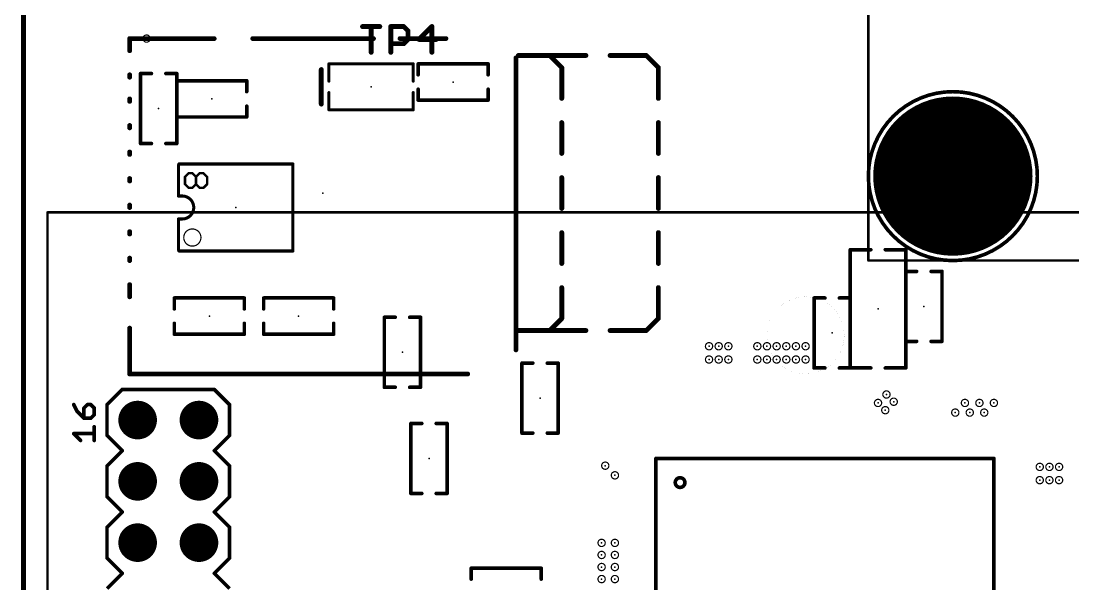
# Model space of a CAD drawing. Extents: x 0 to 89, y 0 to 124.
# Drawn here: x -0.1 to 43.47, y 27.1 to 50.43 of the extents above; entities that cross this region are included whole.
import ezdxf

# ---------------------------------------------------------------- set-up
doc = ezdxf.new("R2010")
doc.units = 0
for name, color, linetype in [('17', 82, 'CONTINUOUS'), ('20', 7, 'CONTINUOUS'), ('21', 253, 'CONTINUOUS'), ('22', 253, 'CONTINUOUS'), ('23', 7, 'CONTINUOUS'), ('24', 7, 'CONTINUOUS')]:
    doc.layers.add(name, color=color, linetype=linetype)

# ---------------------------------------------------------------- blocks, each defined once
blk = doc.blocks.new('ROUNDP')
at = {"const_width": 0.5}
blk.add_lwpolyline([(0, -0.25, 1), (0, 0.25, 1), (0, -0.25)], format="xyb", dxfattribs=at)

msp = doc.modelspace()

# ---------------------------------------------------------------- linework, layer by layer
at = {"layer": '20', "const_width": 0.01}
msp.add_lwpolyline([(0, 121.92), (0, 0)], dxfattribs=at)
at = {"layer": '21'}
for points, const_width in [([(0, 121.92), (0, 0)], 0.2), ([(14.0475, 50.1993), (14.7593, 50.1993)], 0.2032), ([(14.4034, 49.1316), (14.4034, 50.1993)], 0.2032), ([(15.2169, 49.1316), (15.2169, 50.1993)], 0.2032), ([(15.2169, 50.1993), (15.7508, 50.1993)], 0.2032), ([(15.7508, 50.1993), (15.9287, 50.0214)], 0.2032), ([(15.9287, 50.0214), (15.9287, 49.6655)], 0.2032), ([(16.9201, 50.1993), (16.3863, 49.6655)], 0.2032), ([(16.9201, 49.1316), (16.9201, 50.1993)], 0.2032), ([(15.9287, 49.6655), (15.7508, 49.4875)], 0.2032), ([(16.3863, 49.6655), (17.0981, 49.6655)], 0.2032), ([(15.7508, 49.4875), (15.2169, 49.4875)], 0.2032), ([(12.3362, 48.4144), (12.3362, 46.9856)], 0.2032), ([(12.6537, 47.9381), (12.6537, 48.6526)], 0.127), ([(12.6537, 48.6526), (16.1462, 48.6525)], 0.127), ([(16.1462, 48.6525), (16.1462, 47.9381)], 0.127), ([(16.35, 48.2), (16.35, 48.65)], 0.15), ([(16.35, 48.65), (19.25, 48.65)], 0.15), ([(19.25, 48.65), (19.25, 48.2)], 0.15), ([(4.85, 45.35), (4.85, 48.25)], 0.15), ([(4.85, 48.25), (5.3, 48.25)], 0.15), ([(5.9, 48.25), (6.35, 48.25)], 0.15), ([(6.35, 48.25), (6.35, 45.35)], 0.15), ([(6.35, 47.5), (6.35, 47.95)], 0.15), ([(6.35, 47.95), (9.25, 47.95)], 0.15), ([(9.25, 47.95), (9.25, 47.5)], 0.15), ([(12.6537, 46.7475), (12.6537, 47.4619)], 0.127), ([(16.1463, 47.4619), (16.1463, 46.7475)], 0.127), ([(16.35, 47.15), (16.35, 47.6)], 0.15), ([(19.25, 47.6), (19.25, 47.15)], 0.15), ([(19.25, 47.15), (16.35, 47.15)], 0.15), ([(6.35, 46.45), (6.35, 46.9)], 0.15), ([(9.25, 46.9), (9.25, 46.45)], 0.15), ([(16.1463, 46.7475), (12.6537, 46.7475)], 0.127), ([(9.25, 46.45), (6.35, 46.45)], 0.15), ([(5.3, 45.35), (4.85, 45.35)], 0.15), ([(6.35, 45.35), (5.9, 45.35)], 0.15), ([(6.4188, 43.1763), (6.4188, 44.4463)], 0.127), ([(11.1622, 44.5034), (6.4378, 44.5034)], 0.127), ([(11.1622, 40.8966), (11.1622, 44.5034)], 0.127), ([(6.691, 43.9704), (6.8436, 44.1229)], 0.1016), ([(6.691, 43.6653), (6.691, 43.9704)], 0.1016), ([(6.8436, 44.1229), (6.9961, 44.1229)], 0.1016), ([(6.9961, 44.1229), (7.1486, 43.9704)], 0.1016), ([(7.1486, 43.9704), (7.3011, 44.1229)], 0.1016), ([(7.1486, 43.6653), (7.1486, 43.9704)], 0.1016), ([(7.3011, 44.1229), (7.4537, 44.1229)], 0.1016), ([(7.4537, 44.1229), (7.6062, 43.9704)], 0.1016), ([(7.6062, 43.9704), (7.6062, 43.6653)], 0.1016), ([(6.8436, 43.5128), (6.691, 43.6653)], 0.1016), ([(7.1486, 43.6653), (6.9961, 43.5128)], 0.1016), ([(7.3011, 43.5128), (7.1486, 43.6653)], 0.1016), ([(7.6062, 43.6653), (7.4537, 43.5128)], 0.1016), ([(6.5775, 43.1763), (6.4188, 43.1763)], 0.127), ([(6.9961, 43.5128), (6.8436, 43.5128)], 0.1016), ([(7.4537, 43.5128), (7.3011, 43.5128)], 0.1016), ([(6.5775, 42.2237), (6.4188, 42.2237)], 0.127), ([(6.4188, 42.2237), (6.4188, 40.9537)], 0.127), ([(34.25, 36.05), (34.25, 40.95)], 0.15), ([(34.25, 40.95), (35.1, 40.95)], 0.15), ([(35.7, 40.95), (36.55, 40.95)], 0.15), ([(36.55, 40.95), (36.55, 36.05)], 0.15), ([(6.4378, 40.8966), (11.1622, 40.8966)], 0.127), ([(36.55, 37.15), (36.55, 40.05)], 0.15), ([(36.55, 40.05), (37, 40.05)], 0.15), ([(37.6, 40.05), (38.05, 40.05)], 0.15), ([(38.05, 40.05), (38.05, 37.15)], 0.15), ([(6.25, 38.5), (6.25, 38.95)], 0.15), ([(6.25, 38.95), (9.15, 38.95)], 0.15), ([(9.15, 38.95), (9.15, 38.5)], 0.15), ([(9.95, 38.5), (9.95, 38.95)], 0.15), ([(9.95, 38.95), (12.85, 38.95)], 0.15), ([(12.85, 38.95), (12.85, 38.5)], 0.15), ([(32.75, 36.05), (32.75, 38.95)], 0.15), ([(32.75, 38.95), (33.2, 38.95)], 0.15), ([(33.8, 38.95), (34.25, 38.95)], 0.15), ([(34.25, 38.95), (34.25, 36.05)], 0.15), ([(6.25, 37.45), (6.25, 37.9)], 0.15), ([(9.15, 37.9), (9.15, 37.45)], 0.15), ([(9.95, 37.45), (9.95, 37.9)], 0.15), ([(12.85, 37.9), (12.85, 37.45)], 0.15), ([(14.95, 35.25), (14.95, 38.15)], 0.15), ([(14.95, 38.15), (15.4, 38.15)], 0.15), ([(16, 38.15), (16.45, 38.15)], 0.15), ([(16.45, 38.15), (16.45, 35.25)], 0.15), ([(9.15, 37.45), (6.25, 37.45)], 0.15), ([(12.85, 37.45), (9.95, 37.45)], 0.15), ([(37, 37.15), (36.55, 37.15)], 0.15), ([(38.05, 37.15), (37.6, 37.15)], 0.15), ([(20.65, 33.35), (20.65, 36.25)], 0.15), ([(20.65, 36.25), (21.1, 36.25)], 0.15), ([(21.7, 36.25), (22.15, 36.25)], 0.15), ([(22.15, 36.25), (22.15, 33.35)], 0.15), ([(33.2, 36.05), (32.75, 36.05)], 0.15), ([(34.25, 36.05), (33.8, 36.05)], 0.15), ([(35.1, 36.05), (34.25, 36.05)], 0.15), ([(36.55, 36.05), (35.7, 36.05)], 0.15), ([(15.4, 35.25), (14.95, 35.25)], 0.15), ([(16.45, 35.25), (16, 35.25)], 0.15), ([(3.46, 34.525), (4.095, 35.16)], 0.15), ([(4.095, 35.16), (7.905, 35.16)], 0.15), ([(7.905, 35.16), (8.54, 34.525)], 0.15), ([(2.083, 34.5318), (2.2244, 34.249)], 0.1524), ([(2.6485, 34.5318), (2.5071, 34.3904)], 0.1524), ([(2.5071, 34.3904), (2.5071, 33.9662)], 0.1524), ([(2.7899, 34.5318), (2.6485, 34.5318)], 0.1524), ([(2.9313, 34.3904), (2.7899, 34.5318)], 0.1524), ([(2.9313, 34.1076), (2.9313, 34.3904)], 0.1524), ([(3.46, 33.255), (3.46, 34.525)], 0.15), ([(8.54, 34.525), (8.54, 33.255)], 0.15), ([(2.2244, 34.249), (2.5071, 33.9662)], 0.1524), ([(2.5071, 33.9662), (2.7899, 33.9662)], 0.1524), ([(2.7899, 33.9662), (2.9313, 34.1076)], 0.1524), ([(2.9313, 33.0454), (2.9313, 33.611)], 0.1524), ([(16.05, 30.85), (16.05, 33.75)], 0.15), ([(16.05, 33.75), (16.5, 33.75)], 0.15), ([(17.1, 33.75), (17.55, 33.75)], 0.15), ([(17.55, 33.75), (17.55, 30.85)], 0.15), ([(2.3658, 33.0454), (2.083, 33.3282)], 0.1524), ([(2.083, 33.3282), (2.9313, 33.3282)], 0.1524), ([(4.095, 32.62), (3.46, 33.255)], 0.15), ([(8.54, 33.255), (7.905, 32.62)], 0.15), ([(21.1, 33.35), (20.65, 33.35)], 0.15), ([(22.15, 33.35), (21.7, 33.35)], 0.15), ([(3.46, 31.985), (4.095, 32.62)], 0.15), ([(7.905, 32.62), (8.54, 31.985)], 0.15), ([(26.2, 32.3), (26.2, 18.3)], 0.15), ([(40.2, 32.3), (26.2, 32.3)], 0.15), ([(40.2, 18.3), (40.2, 32.3)], 0.15), ([(3.46, 30.715), (3.46, 31.985)], 0.15), ([(8.54, 31.985), (8.54, 30.715)], 0.15), ([(3.46, 30.715), (4.095, 30.08)], 0.15), ([(7.905, 30.08), (8.54, 30.715)], 0.15), ([(16.5, 30.85), (16.05, 30.85)], 0.15), ([(17.55, 30.85), (17.1, 30.85)], 0.15), ([(3.46, 29.445), (4.095, 30.08)], 0.15), ([(7.905, 30.08), (8.54, 29.445)], 0.15), ([(3.46, 28.175), (3.46, 29.445)], 0.15), ([(8.54, 29.445), (8.54, 28.175)], 0.15), ([(4.095, 27.54), (3.46, 28.175)], 0.15), ([(8.54, 28.175), (7.905, 27.54)], 0.15), ([(3.46, 26.905), (4.095, 27.54)], 0.15), ([(7.905, 27.54), (8.54, 26.905)], 0.15), ([(18.55, 27.3), (18.55, 27.75)], 0.15), ([(18.55, 27.75), (21.45, 27.75)], 0.15), ([(21.45, 27.75), (21.45, 27.3)], 0.15)]:
    msp.add_lwpolyline(points, dxfattribs=dict(at, const_width=const_width))
for points, const_width in [([(14.0475, 50.2501, 1), (14.0475, 50.1485)], 0.1016), ([(14.4542, 50.1993, 1), (14.3526, 50.1993)], 0.1016), ([(14.7593, 50.1485, 1), (14.7593, 50.2501)], 0.1016), ([(15.2677, 50.1993, 1), (15.1661, 50.1993)], 0.1016), ([(15.2169, 50.2501, 1), (15.2169, 50.1485)], 0.1016), ([(15.7867, 50.2352, 1), (15.7148, 50.1634)], 0.1016), ([(15.7508, 50.1485, 1), (15.7508, 50.2501)], 0.1016), ([(15.9795, 50.0214, 1), (15.8779, 50.0214)], 0.1016), ([(16.9709, 50.1993, 1), (16.8694, 50.1993)], 0.1016), ([(16.9561, 50.1634, 1), (16.8842, 50.2352)], 0.1016), ([(15.8779, 49.6655, 1), (15.9795, 49.6655)], 0.1016), ([(15.8928, 49.9854, 1), (15.9646, 50.0573)], 0.1016), ([(15.9646, 49.6295, 1), (15.8928, 49.7014)], 0.1016), ([(16.3863, 49.7163, 1), (16.3863, 49.6147)], 0.1016), ([(16.3504, 49.7014, 1), (16.4222, 49.6295)], 0.1016), ([(17.0981, 49.6147, 1), (17.0981, 49.7163)], 0.1016), ([(15.2169, 49.5383, 1), (15.2169, 49.4367)], 0.1016), ([(15.7148, 49.5234, 1), (15.7867, 49.4516)], 0.1016), ([(15.7508, 49.4367, 1), (15.7508, 49.5383)], 0.1016), ([(14.3526, 49.1316, 1), (14.4542, 49.1316)], 0.1016), ([(15.1661, 49.1316, 1), (15.2677, 49.1316)], 0.1016), ([(16.8694, 49.1316, 1), (16.9709, 49.1316)], 0.1016), ([(12.387, 48.4144, 1), (12.2854, 48.4144)], 0.1016), ([(12.6855, 48.6526, 1), (12.622, 48.6526)], 0.0635), ([(12.6537, 48.6843, 1), (12.6537, 48.6209)], 0.0635), ([(16.1779, 48.6525, 1), (16.1145, 48.6525)], 0.0635), ([(16.1462, 48.6208, 1), (16.1462, 48.6842)], 0.0635), ([(16.3875, 48.65, 1), (16.3125, 48.65)], 0.075), ([(16.35, 48.6875, 1), (16.35, 48.6125)], 0.075), ([(19.2875, 48.65, 1), (19.2125, 48.65)], 0.075), ([(19.25, 48.6125, 1), (19.25, 48.6875)], 0.075), ([(4.8875, 48.25, 1), (4.8125, 48.25)], 0.075), ([(4.85, 48.2875, 1), (4.85, 48.2125)], 0.075), ([(5.3, 48.2125, 1), (5.3, 48.2875)], 0.075), ([(5.9, 48.2875, 1), (5.9, 48.2125)], 0.075), ([(6.3875, 48.25, 1), (6.3125, 48.25)], 0.075), ([(6.3875, 47.95, 1), (6.3125, 47.95)], 0.075), ([(6.35, 47.9875, 1), (6.35, 47.9125)], 0.075), ([(6.35, 48.2125, 1), (6.35, 48.2875)], 0.075), ([(9.2875, 47.95, 1), (9.2125, 47.95)], 0.075), ([(9.25, 47.9125, 1), (9.25, 47.9875)], 0.075), ([(12.622, 47.9381, 1), (12.6855, 47.9381)], 0.0635), ([(16.1145, 47.9381, 1), (16.1779, 47.9381)], 0.0635), ([(16.3125, 48.2, 1), (16.3875, 48.2)], 0.075), ([(19.2125, 48.2, 1), (19.2875, 48.2)], 0.075), ([(6.3125, 47.5, 1), (6.3875, 47.5)], 0.075), ([(9.2125, 47.5, 1), (9.2875, 47.5)], 0.075), ([(12.6855, 47.4619, 1), (12.622, 47.4619)], 0.0635), ([(16.178, 47.4619, 1), (16.1146, 47.4619)], 0.0635), ([(16.3875, 47.6, 1), (16.3125, 47.6)], 0.075), ([(19.2875, 47.6, 1), (19.2125, 47.6)], 0.075), ([(38.5, 40.5, 1), (38.5, 47.5, 1), (38.5, 40.5)], 0.15), ([(16.35, 47.1875, 1), (16.35, 47.1125)], 0.075), ([(16.3125, 47.15, 1), (16.3875, 47.15)], 0.075), ([(19.2125, 47.15, 1), (19.2875, 47.15)], 0.075), ([(19.25, 47.1125, 1), (19.25, 47.1875)], 0.075), ([(6.3875, 46.9, 1), (6.3125, 46.9)], 0.075), ([(9.2875, 46.9, 1), (9.2125, 46.9)], 0.075), ([(12.2854, 46.9856, 1), (12.387, 46.9856)], 0.1016), ([(12.6537, 46.7793, 1), (12.6537, 46.7157)], 0.0635), ([(12.622, 46.7475, 1), (12.6855, 46.7475)], 0.0635), ([(16.1146, 46.7475, 1), (16.178, 46.7475)], 0.0635), ([(16.1463, 46.7157, 1), (16.1463, 46.7793)], 0.0635), ([(6.35, 46.4875, 1), (6.35, 46.4125)], 0.075), ([(6.3125, 46.45, 1), (6.3875, 46.45)], 0.075), ([(9.2125, 46.45, 1), (9.2875, 46.45)], 0.075), ([(9.25, 46.4125, 1), (9.25, 46.4875)], 0.075), ([(4.85, 45.3875, 1), (4.85, 45.3125)], 0.075), ([(4.8125, 45.35, 1), (4.8875, 45.35)], 0.075), ([(5.3, 45.3125, 1), (5.3, 45.3875)], 0.075), ([(5.9, 45.3875, 1), (5.9, 45.3125)], 0.075), ([(6.3125, 45.35, 1), (6.3875, 45.35)], 0.075), ([(6.35, 45.3125, 1), (6.35, 45.3875)], 0.075), ([(6.4505, 44.4463, 1), (6.3871, 44.4463)], 0.0635), ([(6.4378, 44.5352, 1), (6.4378, 44.4716)], 0.0635), ([(11.194, 44.5034, 1), (11.1304, 44.5034)], 0.0635), ([(11.1622, 44.4716, 1), (11.1622, 44.5352)], 0.0635), ([(6.7164, 43.9704, 1), (6.6656, 43.9704)], 0.0508), ([(6.6731, 43.9884, 1), (6.709, 43.9524)], 0.0508), ([(6.8436, 44.1483, 1), (6.8436, 44.0975)], 0.0508), ([(6.8615, 44.105, 1), (6.8256, 44.1409)], 0.0508), ([(7.014, 44.1409, 1), (6.9781, 44.105)], 0.0508), ([(6.9961, 44.0975, 1), (6.9961, 44.1483)], 0.0508), ([(7.1306, 43.9884, 1), (7.1666, 43.9524)], 0.0508), ([(7.174, 43.9704, 1), (7.1232, 43.9704)], 0.0508), ([(7.1306, 43.9524, 1), (7.1666, 43.9884)], 0.0508), ([(7.3011, 44.1483, 1), (7.3011, 44.0975)], 0.0508), ([(7.3191, 44.105, 1), (7.2832, 44.1409)], 0.0508), ([(7.4716, 44.1409, 1), (7.4357, 44.105)], 0.0508), ([(7.4537, 44.0975, 1), (7.4537, 44.1483)], 0.0508), ([(7.6316, 43.9704, 1), (7.5808, 43.9704)], 0.0508), ([(7.5882, 43.9524, 1), (7.6242, 43.9884)], 0.0508), ([(6.6656, 43.6653, 1), (6.7164, 43.6653)], 0.0508), ([(6.709, 43.6833, 1), (6.6731, 43.6474)], 0.0508), ([(7.1666, 43.6833, 1), (7.1306, 43.6474)], 0.0508), ([(7.1232, 43.6653, 1), (7.174, 43.6653)], 0.0508), ([(7.1666, 43.6474, 1), (7.1306, 43.6833)], 0.0508), ([(7.5808, 43.6653, 1), (7.6316, 43.6653)], 0.0508), ([(7.6242, 43.6474, 1), (7.5882, 43.6833)], 0.0508), ([(6.4188, 43.2081, 1), (6.4188, 43.1446)], 0.0635), ([(6.3871, 43.1763, 1), (6.4505, 43.1763)], 0.0635), ([(6.5775, 43.2081, 1), (6.5775, 43.1446)], 0.0635), ([(6.5775, 42.2237, 1), (6.5775, 43.1763)], 0.127), ([(6.5775, 43.1446, 1), (6.5775, 43.2081)], 0.0635), ([(6.8436, 43.5382, 1), (6.8436, 43.4874)], 0.0508), ([(6.8256, 43.4948, 1), (6.8615, 43.5308)], 0.0508), ([(6.9781, 43.5308, 1), (7.014, 43.4948)], 0.0508), ([(6.9961, 43.4874, 1), (6.9961, 43.5382)], 0.0508), ([(7.3011, 43.5382, 1), (7.3011, 43.4874)], 0.0508), ([(7.2832, 43.4948, 1), (7.3191, 43.5308)], 0.0508), ([(7.4357, 43.5308, 1), (7.4716, 43.4948)], 0.0508), ([(7.4537, 43.4874, 1), (7.4537, 43.5382)], 0.0508), ([(6.4188, 42.2555, 1), (6.4188, 42.1919)], 0.0635), ([(6.4505, 42.2237, 1), (6.3871, 42.2237)], 0.0635), ([(6.5775, 42.2555, 1), (6.5775, 42.1919)], 0.0635), ([(6.5775, 42.1919, 1), (6.5775, 42.2555)], 0.0635), ([(6.9966, 41.0998, 1), (6.9966, 41.811, 1), (6.9966, 41.0998)], 0.0508), ([(6.3871, 40.9537, 1), (6.4505, 40.9537)], 0.0635), ([(34.2875, 40.95, 1), (34.2125, 40.95)], 0.075), ([(34.25, 40.9875, 1), (34.25, 40.9125)], 0.075), ([(35.1, 40.9125, 1), (35.1, 40.9875)], 0.075), ([(35.7, 40.9875, 1), (35.7, 40.9125)], 0.075), ([(36.5875, 40.95, 1), (36.5125, 40.95)], 0.075), ([(36.55, 40.9125, 1), (36.55, 40.9875)], 0.075), ([(6.4378, 40.9284, 1), (6.4378, 40.8648)], 0.0635), ([(11.1304, 40.8966, 1), (11.194, 40.8966)], 0.0635), ([(11.1622, 40.8648, 1), (11.1622, 40.9284)], 0.0635), ([(36.5875, 40.05, 1), (36.5125, 40.05)], 0.075), ([(36.55, 40.0875, 1), (36.55, 40.0125)], 0.075), ([(37, 40.0125, 1), (37, 40.0875)], 0.075), ([(37.6, 40.0875, 1), (37.6, 40.0125)], 0.075), ([(38.0875, 40.05, 1), (38.0125, 40.05)], 0.075), ([(38.05, 40.0125, 1), (38.05, 40.0875)], 0.075), ([(6.2875, 38.95, 1), (6.2125, 38.95)], 0.075), ([(6.25, 38.9875, 1), (6.25, 38.9125)], 0.075), ([(9.1875, 38.95, 1), (9.1125, 38.95)], 0.075), ([(9.15, 38.9125, 1), (9.15, 38.9875)], 0.075), ([(9.9875, 38.95, 1), (9.9125, 38.95)], 0.075), ([(9.95, 38.9875, 1), (9.95, 38.9125)], 0.075), ([(12.8875, 38.95, 1), (12.8125, 38.95)], 0.075), ([(12.85, 38.9125, 1), (12.85, 38.9875)], 0.075), ([(32.4, 35.8, 1), (32.4, 39, 1), (32.4, 35.8)], 0.001), ([(32.7875, 38.95, 1), (32.7125, 38.95)], 0.075), ([(32.75, 38.9875, 1), (32.75, 38.9125)], 0.075), ([(33.2, 38.9125, 1), (33.2, 38.9875)], 0.075), ([(33.8, 38.9875, 1), (33.8, 38.9125)], 0.075), ([(34.2875, 38.95, 1), (34.2125, 38.95)], 0.075), ([(34.25, 38.9125, 1), (34.25, 38.9875)], 0.075), ([(6.2125, 38.5, 1), (6.2875, 38.5)], 0.075), ([(9.1125, 38.5, 1), (9.1875, 38.5)], 0.075), ([(9.9125, 38.5, 1), (9.9875, 38.5)], 0.075), ([(12.8125, 38.5, 1), (12.8875, 38.5)], 0.075), ([(6.2875, 37.9, 1), (6.2125, 37.9)], 0.075), ([(9.1875, 37.9, 1), (9.1125, 37.9)], 0.075), ([(9.9875, 37.9, 1), (9.9125, 37.9)], 0.075), ([(12.8875, 37.9, 1), (12.8125, 37.9)], 0.075), ([(14.9875, 38.15, 1), (14.9125, 38.15)], 0.075), ([(14.95, 38.1875, 1), (14.95, 38.1125)], 0.075), ([(15.4, 38.1125, 1), (15.4, 38.1875)], 0.075), ([(16, 38.1875, 1), (16, 38.1125)], 0.075), ([(16.4875, 38.15, 1), (16.4125, 38.15)], 0.075), ([(16.45, 38.1125, 1), (16.45, 38.1875)], 0.075), ([(6.25, 37.4875, 1), (6.25, 37.4125)], 0.075), ([(6.2125, 37.45, 1), (6.2875, 37.45)], 0.075), ([(9.1125, 37.45, 1), (9.1875, 37.45)], 0.075), ([(9.15, 37.4125, 1), (9.15, 37.4875)], 0.075), ([(9.95, 37.4875, 1), (9.95, 37.4125)], 0.075), ([(9.9125, 37.45, 1), (9.9875, 37.45)], 0.075), ([(12.8125, 37.45, 1), (12.8875, 37.45)], 0.075), ([(12.85, 37.4125, 1), (12.85, 37.4875)], 0.075), ([(36.55, 37.1875, 1), (36.55, 37.1125)], 0.075), ([(36.5125, 37.15, 1), (36.5875, 37.15)], 0.075), ([(37, 37.1125, 1), (37, 37.1875)], 0.075), ([(37.6, 37.1875, 1), (37.6, 37.1125)], 0.075), ([(38.0125, 37.15, 1), (38.0875, 37.15)], 0.075), ([(38.05, 37.1125, 1), (38.05, 37.1875)], 0.075), ([(20.6875, 36.25, 1), (20.6125, 36.25)], 0.075), ([(20.65, 36.2875, 1), (20.65, 36.2125)], 0.075), ([(21.1, 36.2125, 1), (21.1, 36.2875)], 0.075), ([(21.7, 36.2875, 1), (21.7, 36.2125)], 0.075), ([(22.1875, 36.25, 1), (22.1125, 36.25)], 0.075), ([(22.15, 36.2125, 1), (22.15, 36.2875)], 0.075), ([(32.75, 36.0875, 1), (32.75, 36.0125)], 0.075), ([(32.7125, 36.05, 1), (32.7875, 36.05)], 0.075), ([(33.2, 36.0125, 1), (33.2, 36.0875)], 0.075), ([(33.8, 36.0875, 1), (33.8, 36.0125)], 0.075), ([(34.25, 36.0875, 1), (34.25, 36.0125)], 0.075), ([(34.2125, 36.05, 1), (34.2875, 36.05)], 0.075), ([(34.2125, 36.05, 1), (34.2875, 36.05)], 0.075), ([(34.25, 36.0125, 1), (34.25, 36.0875)], 0.075), ([(35.1, 36.0125, 1), (35.1, 36.0875)], 0.075), ([(35.7, 36.0875, 1), (35.7, 36.0125)], 0.075), ([(36.5125, 36.05, 1), (36.5875, 36.05)], 0.075), ([(36.55, 36.0125, 1), (36.55, 36.0875)], 0.075), ([(14.95, 35.2875, 1), (14.95, 35.2125)], 0.075), ([(15.4, 35.2125, 1), (15.4, 35.2875)], 0.075), ([(16, 35.2875, 1), (16, 35.2125)], 0.075), ([(16.45, 35.2125, 1), (16.45, 35.2875)], 0.075), ([(4.095, 35.1975, 1), (4.095, 35.1225)], 0.075), ([(4.1215, 35.1335, 1), (4.0685, 35.1865)], 0.075), ([(7.9315, 35.1865, 1), (7.8785, 35.1335)], 0.075), ([(7.905, 35.1225, 1), (7.905, 35.1975)], 0.075), ([(14.9125, 35.25, 1), (14.9875, 35.25)], 0.075), ([(16.4125, 35.25, 1), (16.4875, 35.25)], 0.075), ([(2.1171, 34.5488, 1), (2.0489, 34.5147)], 0.0762), ([(2.5452, 34.3904, 1), (2.469, 34.3904)], 0.0762), ([(2.4802, 34.4173, 1), (2.5341, 34.3634)], 0.0762), ([(2.6485, 34.5699, 1), (2.6485, 34.4937)], 0.0762), ([(2.6755, 34.5048, 1), (2.6216, 34.5587)], 0.0762), ([(2.8169, 34.5587, 1), (2.763, 34.5048)], 0.0762), ([(2.7899, 34.4937, 1), (2.7899, 34.5699)], 0.0762), ([(2.9694, 34.3904, 1), (2.8932, 34.3904)], 0.0762), ([(2.9044, 34.3634, 1), (2.9582, 34.4173)], 0.0762), ([(3.4975, 34.525, 1), (3.4225, 34.525)], 0.075), ([(3.4335, 34.5515, 1), (3.4865, 34.4985)], 0.075), ([(8.5775, 34.525, 1), (8.5025, 34.525)], 0.075), ([(8.5135, 34.4985, 1), (8.5665, 34.5515)], 0.075), ([(2.2513, 34.2759, 1), (2.1974, 34.222)], 0.0762), ([(2.1903, 34.2319, 1), (2.2584, 34.266)], 0.0762), ([(2.5071, 34.0043, 1), (2.5071, 33.9281)], 0.0762), ([(2.469, 33.9662, 1), (2.5452, 33.9662)], 0.0762), ([(2.4802, 33.9393, 1), (2.5341, 33.9931)], 0.0762), ([(2.763, 33.9931, 1), (2.8169, 33.9393)], 0.0762), ([(2.7899, 33.9281, 1), (2.7899, 34.0043)], 0.0762), ([(2.8932, 34.1076, 1), (2.9694, 34.1076)], 0.0762), ([(2.9582, 34.0806, 1), (2.9044, 34.1345)], 0.0762), ([(2.9694, 33.611, 1), (2.8932, 33.611)], 0.0762), ([(16.0875, 33.75, 1), (16.0125, 33.75)], 0.075), ([(16.05, 33.7875, 1), (16.05, 33.7125)], 0.075), ([(16.5, 33.7125, 1), (16.5, 33.7875)], 0.075), ([(17.1, 33.7875, 1), (17.1, 33.7125)], 0.075), ([(17.5875, 33.75, 1), (17.5125, 33.75)], 0.075), ([(17.55, 33.7125, 1), (17.55, 33.7875)], 0.075), ([(2.1099, 33.3551, 1), (2.056, 33.3012)], 0.0762), ([(2.083, 33.3663, 1), (2.083, 33.2901)], 0.0762), ([(2.9313, 33.2901, 1), (2.9313, 33.3663)], 0.0762), ([(3.4865, 33.2815, 1), (3.4335, 33.2285)], 0.075), ([(3.4225, 33.255, 1), (3.4975, 33.255)], 0.075), ([(8.5025, 33.255, 1), (8.5775, 33.255)], 0.075), ([(8.5665, 33.2285, 1), (8.5135, 33.2815)], 0.075), ([(20.65, 33.3875, 1), (20.65, 33.3125)], 0.075), ([(20.6125, 33.35, 1), (20.6875, 33.35)], 0.075), ([(21.1, 33.3125, 1), (21.1, 33.3875)], 0.075), ([(21.7, 33.3875, 1), (21.7, 33.3125)], 0.075), ([(22.1125, 33.35, 1), (22.1875, 33.35)], 0.075), ([(22.15, 33.3125, 1), (22.15, 33.3875)], 0.075), ([(2.3388, 33.0185, 1), (2.3927, 33.0724)], 0.0762), ([(2.8932, 33.0454, 1), (2.9694, 33.0454)], 0.0762), ([(4.1215, 32.5935, 1), (4.0685, 32.6465)], 0.075), ([(4.0685, 32.5935, 1), (4.1215, 32.6465)], 0.075), ([(7.9315, 32.6465, 1), (7.8785, 32.5935)], 0.075), ([(7.8785, 32.6465, 1), (7.9315, 32.5935)], 0.075), ([(26.2375, 32.3, 1), (26.1625, 32.3)], 0.075), ([(26.2, 32.3375, 1), (26.2, 32.2625)], 0.075), ([(40.2375, 32.3, 1), (40.1625, 32.3)], 0.075), ([(40.2, 32.2625, 1), (40.2, 32.3375)], 0.075), ([(3.4975, 31.985, 1), (3.4225, 31.985)], 0.075), ([(3.4335, 32.0115, 1), (3.4865, 31.9585)], 0.075), ([(8.5775, 31.985, 1), (8.5025, 31.985)], 0.075), ([(8.5135, 31.9585, 1), (8.5665, 32.0115)], 0.075), ([(27.2, 31.1, 1), (27.2, 31.5, 1), (27.2, 31.1)], 0.15), ([(3.4865, 30.7415, 1), (3.4335, 30.6885)], 0.075), ([(3.4225, 30.715, 1), (3.4975, 30.715)], 0.075), ([(8.5025, 30.715, 1), (8.5775, 30.715)], 0.075), ([(8.5665, 30.6885, 1), (8.5135, 30.7415)], 0.075), ([(16.05, 30.8875, 1), (16.05, 30.8125)], 0.075), ([(16.0125, 30.85, 1), (16.0875, 30.85)], 0.075), ([(16.5, 30.8125, 1), (16.5, 30.8875)], 0.075), ([(17.1, 30.8875, 1), (17.1, 30.8125)], 0.075), ([(17.5125, 30.85, 1), (17.5875, 30.85)], 0.075), ([(17.55, 30.8125, 1), (17.55, 30.8875)], 0.075), ([(4.1215, 30.0535, 1), (4.0685, 30.1065)], 0.075), ([(4.0685, 30.0535, 1), (4.1215, 30.1065)], 0.075), ([(7.9315, 30.1065, 1), (7.8785, 30.0535)], 0.075), ([(7.8785, 30.1065, 1), (7.9315, 30.0535)], 0.075), ([(3.4975, 29.445, 1), (3.4225, 29.445)], 0.075), ([(3.4335, 29.4715, 1), (3.4865, 29.4185)], 0.075), ([(8.5775, 29.445, 1), (8.5025, 29.445)], 0.075), ([(8.5135, 29.4185, 1), (8.5665, 29.4715)], 0.075), ([(3.4865, 28.2015, 1), (3.4335, 28.1485)], 0.075), ([(3.4225, 28.175, 1), (3.4975, 28.175)], 0.075), ([(8.5025, 28.175, 1), (8.5775, 28.175)], 0.075), ([(8.5665, 28.1485, 1), (8.5135, 28.2015)], 0.075), ([(4.1215, 27.5135, 1), (4.0685, 27.5665)], 0.075), ([(4.0685, 27.5135, 1), (4.1215, 27.5665)], 0.075), ([(7.9315, 27.5665, 1), (7.8785, 27.5135)], 0.075), ([(7.8785, 27.5665, 1), (7.9315, 27.5135)], 0.075), ([(18.5875, 27.75, 1), (18.5125, 27.75)], 0.075), ([(18.55, 27.7875, 1), (18.55, 27.7125)], 0.075), ([(21.4875, 27.75, 1), (21.4125, 27.75)], 0.075), ([(21.45, 27.7125, 1), (21.45, 27.7875)], 0.075), ([(18.5125, 27.3, 1), (18.5875, 27.3)], 0.075), ([(21.4125, 27.3, 1), (21.4875, 27.3)], 0.075)]:
    msp.add_lwpolyline(points, format="xyb", dxfattribs=dict(at, const_width=const_width))
at = {"layer": '22', "const_width": 0.2}
for points in [[(7.9, 49.7), (4.4, 49.7)], [(4.4, 49.7), (4.4, 49.2)], [(14.5, 49.7), (9.5, 49.7)], [(17.5, 49.7), (15.6, 49.7)], [(20.4, 36.8), (20.4, 48.9)], [(20.5, 49), (21.8, 49)], [(21.8, 49), (23.3, 49)], [(21.8, 49), (22.3, 48.5)], [(24.3, 49), (25.8, 49)], [(25.8, 49), (26.3, 48.5)], [(22.3, 48.5), (22.3, 47.22)], [(26.3, 48.5), (26.3, 47.22)], [(4.4, 48.2), (4.4, 48.1)], [(4.4, 47.2), (4.4, 47.1)], [(4.4, 46.1), (4.4, 46)], [(22.3, 46.22), (22.3, 44.94)], [(26.3, 46.22), (26.3, 44.94)], [(4.4, 45), (4.4, 44.9)], [(22.3, 43.94), (22.3, 42.66)], [(26.3, 43.94), (26.3, 42.66)], [(4.4, 43.9), (4.4, 43.8)], [(4.4, 42.8), (4.4, 42.7)], [(4.4, 41.7), (4.4, 41.6)], [(22.3, 41.66), (22.3, 40.38)], [(26.3, 41.66), (26.3, 40.38)], [(4.4, 40.6), (4.4, 40.5)], [(4.4, 39.5), (4.4, 39)], [(22.3, 39.38), (22.3, 38.1)], [(26.3, 39.38), (26.3, 38.1)], [(22.3, 38.1), (21.8, 37.6)], [(26.3, 38.1), (25.8, 37.6)], [(4.4, 37.7), (4.4, 35.8)], [(21.8, 37.6), (20.5, 37.6)], [(23.3, 37.6), (21.8, 37.6)], [(25.8, 37.6), (24.3, 37.6)], [(4.4, 35.8), (18.4, 35.8)]]:
    msp.add_lwpolyline(points, dxfattribs=at)
at = {"layer": '22'}
for points, const_width in [([(4.4, 49.75, 1), (4.4, 49.65)], 0.1), ([(4.45, 49.7, 1), (4.35, 49.7)], 0.1), ([(7.9, 49.65, 1), (7.9, 49.75)], 0.1), ([(9.5, 49.75, 1), (9.5, 49.65)], 0.1), ([(14.5, 49.65, 1), (14.5, 49.75)], 0.1), ([(15.6, 49.75, 1), (15.6, 49.65)], 0.1), ([(17.5, 49.65, 1), (17.5, 49.75)], 0.1), ([(4.35, 49.2, 1), (4.45, 49.2)], 0.1), ([(20.45, 48.9, 1), (20.35, 48.9)], 0.1), ([(20.5, 49.05, 1), (20.5, 48.95)], 0.1), ([(21.8354, 49.0354, 1), (21.7646, 48.9646)], 0.1), ([(21.8, 49.05, 1), (21.8, 48.95)], 0.1), ([(21.8, 48.95, 1), (21.8, 49.05)], 0.1), ([(23.3, 48.95, 1), (23.3, 49.05)], 0.1), ([(24.3, 49.05, 1), (24.3, 48.95)], 0.1), ([(25.8354, 49.0354, 1), (25.7646, 48.9646)], 0.1), ([(25.8, 48.95, 1), (25.8, 49.05)], 0.1), ([(22.35, 48.5, 1), (22.25, 48.5)], 0.1), ([(22.2646, 48.4646, 1), (22.3354, 48.5354)], 0.1), ([(26.35, 48.5, 1), (26.25, 48.5)], 0.1), ([(26.2646, 48.4646, 1), (26.3354, 48.5354)], 0.1), ([(4.45, 48.2, 1), (4.35, 48.2)], 0.1), ([(4.35, 48.1, 1), (4.45, 48.1)], 0.1), ([(38.5, 40.5, 1), (38.5, 47.5, 1), (38.5, 40.5)], 0.15), ([(4.45, 47.2, 1), (4.35, 47.2)], 0.1), ([(4.35, 47.1, 1), (4.45, 47.1)], 0.1), ([(22.25, 47.22, 1), (22.35, 47.22)], 0.1), ([(26.25, 47.22, 1), (26.35, 47.22)], 0.1), ([(4.45, 46.1, 1), (4.35, 46.1)], 0.1), ([(22.35, 46.22, 1), (22.25, 46.22)], 0.1), ([(26.35, 46.22, 1), (26.25, 46.22)], 0.1), ([(4.35, 46, 1), (4.45, 46)], 0.1), ([(4.45, 45, 1), (4.35, 45)], 0.1), ([(4.35, 44.9, 1), (4.45, 44.9)], 0.1), ([(22.25, 44.94, 1), (22.35, 44.94)], 0.1), ([(26.25, 44.94, 1), (26.35, 44.94)], 0.1), ([(22.35, 43.94, 1), (22.25, 43.94)], 0.1), ([(26.35, 43.94, 1), (26.25, 43.94)], 0.1), ([(4.45, 43.9, 1), (4.35, 43.9)], 0.1), ([(4.35, 43.8, 1), (4.45, 43.8)], 0.1), ([(4.45, 42.8, 1), (4.35, 42.8)], 0.1), ([(4.35, 42.7, 1), (4.45, 42.7)], 0.1), ([(22.25, 42.66, 1), (22.35, 42.66)], 0.1), ([(26.25, 42.66, 1), (26.35, 42.66)], 0.1), ([(4.45, 41.7, 1), (4.35, 41.7)], 0.1), ([(4.35, 41.6, 1), (4.45, 41.6)], 0.1), ([(22.35, 41.66, 1), (22.25, 41.66)], 0.1), ([(26.35, 41.66, 1), (26.25, 41.66)], 0.1), ([(4.45, 40.6, 1), (4.35, 40.6)], 0.1), ([(4.35, 40.5, 1), (4.45, 40.5)], 0.1), ([(22.25, 40.38, 1), (22.35, 40.38)], 0.1), ([(26.25, 40.38, 1), (26.35, 40.38)], 0.1), ([(4.45, 39.5, 1), (4.35, 39.5)], 0.1), ([(22.35, 39.38, 1), (22.25, 39.38)], 0.1), ([(26.35, 39.38, 1), (26.25, 39.38)], 0.1), ([(4.35, 39, 1), (4.45, 39)], 0.1), ([(22.25, 38.1, 1), (22.35, 38.1)], 0.1), ([(22.3354, 38.0646, 1), (22.2646, 38.1354)], 0.1), ([(26.25, 38.1, 1), (26.35, 38.1)], 0.1), ([(26.3354, 38.0646, 1), (26.2646, 38.1354)], 0.1), ([(4.45, 37.7, 1), (4.35, 37.7)], 0.1), ([(20.5, 37.65, 1), (20.5, 37.55)], 0.1), ([(21.7646, 37.6354, 1), (21.8354, 37.5646)], 0.1), ([(21.8, 37.65, 1), (21.8, 37.55)], 0.1), ([(21.8, 37.55, 1), (21.8, 37.65)], 0.1), ([(23.3, 37.55, 1), (23.3, 37.65)], 0.1), ([(24.3, 37.65, 1), (24.3, 37.55)], 0.1), ([(25.7646, 37.6354, 1), (25.8354, 37.5646)], 0.1), ([(25.8, 37.55, 1), (25.8, 37.65)], 0.1), ([(20.35, 36.8, 1), (20.45, 36.8)], 0.1), ([(4.4, 35.85, 1), (4.4, 35.75)], 0.1), ([(4.35, 35.8, 1), (4.45, 35.8)], 0.1), ([(18.4, 35.75, 1), (18.4, 35.85)], 0.1)]:
    msp.add_lwpolyline(points, format="xyb", dxfattribs=dict(at, const_width=const_width))
at = {"layer": '23', "const_width": 0.05}
for points in [[(5.1, 49.55, 1), (5.1, 49.85, 1), (5.1, 49.55)], [(1.025, 42.5, 1), (0.975, 42.5)], [(1, 42.525, 1), (1, 42.475)], [(28.4, 36.8, 1), (28.4, 37.1, 1), (28.4, 36.8)], [(28.8, 36.8, 1), (28.8, 37.1, 1), (28.8, 36.8)], [(29.2, 36.8, 1), (29.2, 37.1, 1), (29.2, 36.8)], [(30.4, 36.8, 1), (30.4, 37.1, 1), (30.4, 36.8)], [(30.8, 36.8, 1), (30.8, 37.1, 1), (30.8, 36.8)], [(31.2, 36.8, 1), (31.2, 37.1, 1), (31.2, 36.8)], [(31.6, 36.8, 1), (31.6, 37.1, 1), (31.6, 36.8)], [(32, 36.8, 1), (32, 37.1, 1), (32, 36.8)], [(32.4, 36.8, 1), (32.4, 37.1, 1), (32.4, 36.8)], [(28.4, 36.25, 1), (28.4, 36.55, 1), (28.4, 36.25)], [(28.8, 36.25, 1), (28.8, 36.55, 1), (28.8, 36.25)], [(29.2, 36.25, 1), (29.2, 36.55, 1), (29.2, 36.25)], [(30.4, 36.25, 1), (30.4, 36.55, 1), (30.4, 36.25)], [(30.8, 36.25, 1), (30.8, 36.55, 1), (30.8, 36.25)], [(31.2, 36.25, 1), (31.2, 36.55, 1), (31.2, 36.25)], [(31.6, 36.25, 1), (31.6, 36.55, 1), (31.6, 36.25)], [(32, 36.25, 1), (32, 36.55, 1), (32, 36.25)], [(32.4, 36.25, 1), (32.4, 36.55, 1), (32.4, 36.25)], [(35.75, 34.8, 1), (35.75, 35.1, 1), (35.75, 34.8)], [(35.4, 34.45, 1), (35.4, 34.75, 1), (35.4, 34.45)], [(35.7, 34.15, 1), (35.7, 34.45, 1), (35.7, 34.15)], [(36.05, 34.5, 1), (36.05, 34.8, 1), (36.05, 34.5)], [(39, 34.45, 1), (39, 34.75, 1), (39, 34.45)], [(39.6, 34.45, 1), (39.6, 34.75, 1), (39.6, 34.45)], [(40.2, 34.45, 1), (40.2, 34.75, 1), (40.2, 34.45)], [(38.6, 34.05, 1), (38.6, 34.35, 1), (38.6, 34.05)], [(39.2, 34.05, 1), (39.2, 34.35, 1), (39.2, 34.05)], [(39.8, 34.05, 1), (39.8, 34.35, 1), (39.8, 34.05)], [(24.1, 31.85, 1), (24.1, 32.15, 1), (24.1, 31.85)], [(42.1, 31.8, 1), (42.1, 32.1, 1), (42.1, 31.8)], [(42.5, 31.8, 1), (42.5, 32.1, 1), (42.5, 31.8)], [(42.9, 31.8, 1), (42.9, 32.1, 1), (42.9, 31.8)], [(24.5, 31.45, 1), (24.5, 31.75, 1), (24.5, 31.45)], [(42.1, 31.25, 1), (42.1, 31.55, 1), (42.1, 31.25)], [(42.5, 31.25, 1), (42.5, 31.55, 1), (42.5, 31.25)], [(42.9, 31.25, 1), (42.9, 31.55, 1), (42.9, 31.25)], [(23.95, 28.65, 1), (23.95, 28.95, 1), (23.95, 28.65)], [(24.5, 28.65, 1), (24.5, 28.95, 1), (24.5, 28.65)], [(23.95, 28.15, 1), (23.95, 28.45, 1), (23.95, 28.15)], [(24.5, 28.15, 1), (24.5, 28.45, 1), (24.5, 28.15)], [(23.95, 27.65, 1), (23.95, 27.95, 1), (23.95, 27.65)], [(24.5, 27.65, 1), (24.5, 27.95, 1), (24.5, 27.65)], [(23.95, 27.15, 1), (23.95, 27.45, 1), (23.95, 27.15)], [(24.5, 27.15, 1), (24.5, 27.45, 1), (24.5, 27.15)]]:
    msp.add_lwpolyline(points, format="xyb", dxfattribs=at)
at = {"layer": '23', "const_width": 0.1}
for points in [[(1, 7.5), (1, 42.5)], [(1, 42.5), (61, 42.5)]]:
    msp.add_lwpolyline(points, dxfattribs=at)
at = {"layer": '23'}
for p in [(5.1, 49.7), (14.4, 47.7), (17.8, 47.9), (7.8, 47.2), (5.6, 46.8), (8.8, 42.7), (35.4, 38.5), (37.3, 38.6), (7.7, 38.2), (11.4, 38.2), (33.5, 37.5), (15.7, 36.7), (28.4, 36.95), (28.8, 36.95), (29.2, 36.95), (30.4, 36.95), (30.8, 36.95), (31.2, 36.95), (31.6, 36.95), (32, 36.95), (32.4, 36.95), (28.4, 36.4), (28.8, 36.4), (29.2, 36.4), (30.4, 36.4), (30.8, 36.4), (31.2, 36.4), (31.6, 36.4), (32, 36.4), (32.4, 36.4), (35.75, 34.95), (21.4, 34.8), (35.4, 34.6), (36.05, 34.65), (39, 34.6), (39.6, 34.6), (40.2, 34.6), (35.7, 34.3), (38.6, 34.2), (39.2, 34.2), (39.8, 34.2), (16.8, 32.3), (24.1, 32), (42.1, 31.95), (42.5, 31.95), (42.9, 31.95), (24.5, 31.6), (42.1, 31.4), (42.5, 31.4), (42.9, 31.4), (23.95, 28.8), (24.5, 28.8), (23.95, 28.3), (24.5, 28.3), (23.95, 27.8), (24.5, 27.8), (23.95, 27.3), (24.5, 27.3)]:
    msp.add_point(p, dxfattribs=at)
at = {"layer": '24', "const_width": 0.1}
for points in [[(35, 40.5), (35, 69.5)], [(59, 40.5), (35, 40.5)]]:
    msp.add_lwpolyline(points, dxfattribs=at)
at = {"layer": '24', "const_width": 0.05}
for points in [[(35, 40.525, 1), (35, 40.475)], [(34.975, 40.5, 1), (35.025, 40.5)]]:
    msp.add_lwpolyline(points, format="xyb", dxfattribs=at)
at = {"layer": '24'}
msp.add_point((12.4, 43.3), dxfattribs=at)

# ---------------------------------------------------------------- block references
at = {"layer": '17'}
for p, xscale, yscale, rotation in [((38.5, 44), 6.6, 6.6, 270), ((38.5, 44), 6.6, 6.6, 270), ((4.73, 33.89), 1.6002, 1.6002, 90), ((4.73, 33.89), 1.6002, 1.6002, 90), ((7.27, 33.89), 1.6002, 1.6002, 90), ((7.27, 33.89), 1.6002, 1.6002, 90), ((4.73, 31.35), 1.6002, 1.6002, 90), ((4.73, 31.35), 1.6002, 1.6002, 90), ((7.27, 31.35), 1.6002, 1.6002, 90), ((7.27, 31.35), 1.6002, 1.6002, 90), ((4.73, 28.81), 1.6002, 1.6002, 90), ((4.73, 28.81), 1.6002, 1.6002, 90), ((7.27, 28.81), 1.6002, 1.6002, 90), ((7.27, 28.81), 1.6002, 1.6002, 90)]:
    msp.add_blockref('ROUNDP', p, dxfattribs=dict(at, xscale=xscale, yscale=yscale, rotation=rotation))

doc.saveas('drawing.dxf')
